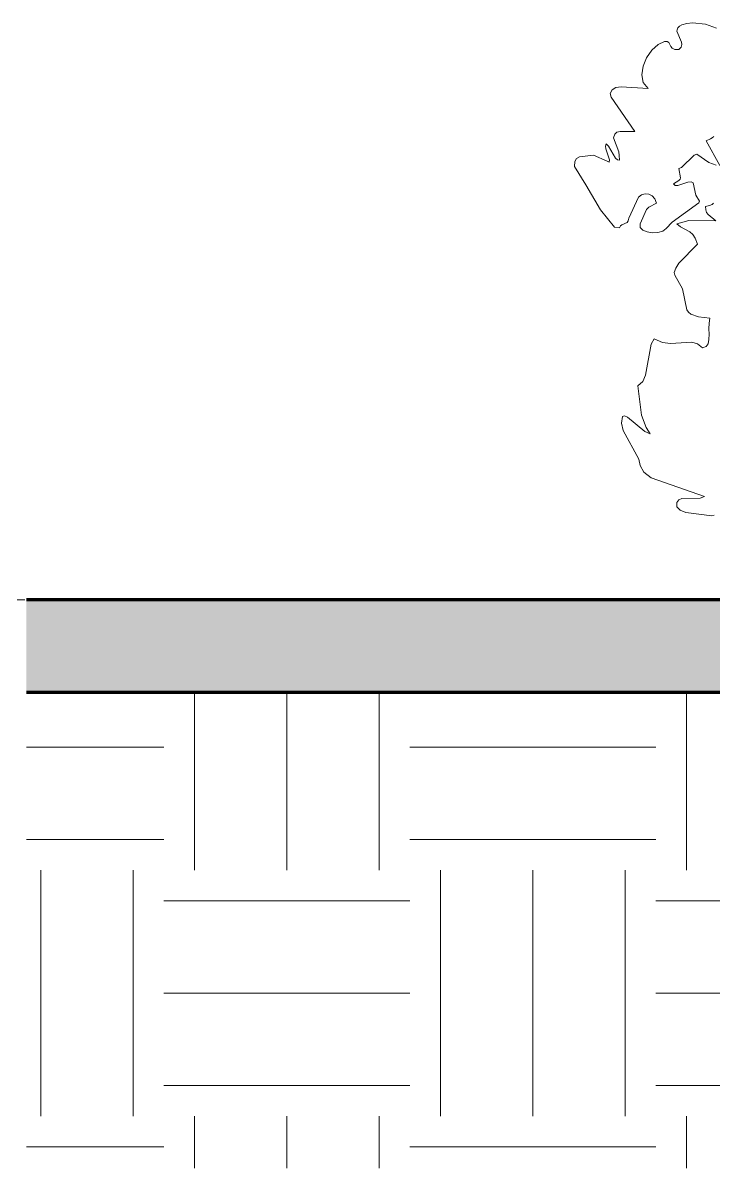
# Model space of a CAD drawing. Header units: inches. Extents: x 1275 to 2881, y -101 to 461.
# Drawn here: x 1339.5 to 1384.4, y -37 to 37.5 of the extents above; entities that cross this region are included whole.
import ezdxf

# ---------------------------------------------------------------- set-up
doc = ezdxf.new("R2010")
doc.units = ezdxf.units.IN
doc.header["$MEASUREMENT"] = 0
doc.linetypes.add('Grid Line 1_2_', pattern=[0.875, 0.5, -0.125, 0.125, -0.125])
for name, color, linetype, lineweight in [('0-1', 7, 'Continuous', 5), ('A-DETL-GENF-1', 7, 'Continuous', 9), ('A-FLOR-LEVL-1', 51, 'Grid Line 1_2_', 9), ('C-BLDG-PADS', 91, 'Continuous', 80), ('C-TOPO', 7, 'Continuous', 9), ('C-TOPO-1', 7, 'Continuous', 60)]:
    doc.layers.add(name, color=color, linetype=linetype, lineweight=lineweight)

# ---------------------------------------------------------------- blocks, each defined once
blk = doc.blocks.new('Oakfire_2_Amenities_rvt-1-BUILDING SECTION - EAST_WEST _ PREP KITCHEN - LOOKING SOUTH')
at = {"layer": 'A-FLOR-LEVL-1'}
blk.add_line((1275.24, 0), (2864.588, 0), dxfattribs=at)
blk = doc.blocks.new('Oakfire_2_Kitchen_rvt-1-BUILDING SECTION - EAST_WEST _ PREP KITCHEN - LOOKING SOUTH')
at = {"layer": 'A-FLOR-LEVL-1'}
blk.add_line((1275.24, 0), (2864.588, 0), dxfattribs=at)
blk = doc.blocks.new('magnolia 26756 - magnolia 26756-V10-BUILDING SECTION - EAST_WEST _ PREP KITCHEN - LOOKING SOUTH')
at = {"layer": 'A-DETL-GENF-1'}
for p, q in [((1382.199, 37.325), (1382.094, 37.215)), ((1382.348, 37.411), (1382.199, 37.325)), ((1382.668, 37.502), (1382.348, 37.411)), ((1383.054, 37.534), (1382.668, 37.502)), ((1383.891, 37.445), (1383.054, 37.534)), ((1384.603, 37.183), (1383.891, 37.445)), ((1382.038, 37.078), (1382.032, 37)), ((1382.032, 37), (1382.319, 36.288)), ((1382.059, 37.15), (1382.038, 37.078)), ((1382.094, 37.215), (1382.059, 37.15)), ((1380.401, 35.766), (1380.063, 35.273)), ((1380.803, 36.139), (1380.401, 35.766)), ((1381.232, 36.334), (1380.803, 36.139)), ((1381.404, 36.325), (1381.232, 36.334)), ((1381.505, 36.25), (1381.404, 36.325)), ((1381.633, 36.004), (1381.505, 36.25)), ((1381.73, 35.887), (1381.633, 36.004)), ((1381.896, 35.811), (1381.73, 35.887)), ((1382.165, 35.8), (1381.896, 35.811)), ((1382.299, 35.957), (1382.165, 35.8)), ((1382.342, 36.12), (1382.299, 35.957)), ((1382.319, 36.288), (1382.342, 36.12)), ((1380.063, 35.273), (1379.832, 34.718)), ((1379.832, 34.718), (1379.745, 34.16)), ((1379.745, 34.16), (1379.843, 33.657)), ((1379.843, 33.657), (1380.165, 33.267)), ((1377.81, 33.189), (1377.699, 32.934)), ((1377.699, 32.934), (1377.751, 32.706)), ((1378.058, 33.324), (1377.81, 33.189)), ((1378.408, 33.37), (1378.058, 33.324)), ((1380.165, 33.267), (1378.408, 33.37)), ((1377.751, 32.706), (1379.299, 30.467)), ((1377.985, 30.298), (1377.899, 30.067)), ((1377.899, 30.067), (1378.248, 29.149)), ((1378.134, 30.422), (1377.985, 30.298)), ((1378.331, 30.47), (1378.134, 30.422)), ((1379.299, 30.467), (1378.331, 30.47)), ((1383.932, 29.867), (1384.215, 29.983)), ((1384.832, 28.267), (1383.932, 29.867)), ((1384.215, 29.983), (1384.328, 30.06)), ((1384.328, 30.06), (1384.435, 30.141)), ((1377.432, 29.667), (1377.381, 29.506)), ((1377.381, 29.506), (1377.4, 29.333)), ((1377.4, 29.333), (1377.655, 28.623)), ((1377.576, 29.506), (1377.432, 29.667)), ((1378.037, 28.726), (1377.576, 29.506)), ((1378.248, 29.149), (1378.285, 28.914)), ((1375.385, 28.516), (1375.366, 28.201)), ((1375.504, 28.717), (1375.385, 28.516)), ((1375.694, 28.831), (1375.504, 28.717)), ((1376.599, 28.934), (1375.694, 28.831)), ((1377.505, 28.551), (1376.599, 28.934)), ((1377.632, 28.467), (1377.505, 28.551)), ((1377.655, 28.623), (1377.632, 28.467)), ((1378.16, 28.621), (1378.037, 28.726)), ((1378.299, 28.601), (1378.16, 28.621)), ((1378.285, 28.914), (1378.299, 28.601)), ((1382.335, 28.131), (1383.162, 28.937)), ((1383.162, 28.937), (1383.332, 29.001)), ((1383.332, 29.001), (1384.113, 28.45)), ((1384.113, 28.45), (1384.587, 28.285)), ((1375.366, 28.201), (1376.1, 27.005)), ((1382.165, 28.067), (1382.335, 28.131)), ((1382.257, 27.446), (1382.165, 28.067)), ((1376.1, 27.005), (1377.064, 25.367)), ((1381.799, 27.068), (1382.166, 27.285)), ((1381.912, 26.959), (1381.799, 27.068)), ((1382.086, 26.954), (1381.912, 26.959)), ((1382.75, 27.178), (1382.086, 26.954)), ((1382.166, 27.285), (1382.238, 27.359)), ((1382.238, 27.359), (1382.257, 27.446)), ((1382.948, 27.201), (1382.75, 27.178)), ((1383.098, 27.134), (1382.948, 27.201)), ((1383.272, 26.328), (1383.098, 27.134)), ((1378.899, 24.834), (1379.522, 26.189)), ((1379.522, 26.189), (1379.732, 26.348)), ((1379.732, 26.348), (1379.97, 26.414)), ((1379.97, 26.414), (1380.211, 26.39)), ((1380.211, 26.39), (1380.43, 26.278)), ((1380.43, 26.278), (1380.601, 26.08)), ((1380.601, 26.08), (1380.699, 25.801)), ((1383.498, 25.934), (1383.272, 26.328)), ((1377.064, 25.367), (1377.964, 24.256)), ((1380.05, 25.392), (1379.632, 24.468)), ((1380.21, 25.543), (1380.05, 25.392)), ((1380.699, 25.801), (1380.21, 25.543)), ((1381.725, 24.571), (1383.457, 25.831)), ((1383.457, 25.831), (1383.498, 25.934)), ((1384.161, 25.653), (1383.898, 25.601)), ((1383.898, 25.601), (1383.902, 25.372)), ((1383.902, 25.372), (1383.961, 25.197)), ((1384.322, 25.724), (1384.161, 25.653)), ((1384.419, 25.813), (1384.322, 25.724)), ((1378.786, 24.561), (1378.864, 24.667)), ((1378.864, 24.667), (1378.899, 24.834)), ((1382.806, 24.673), (1382.032, 24.468)), ((1384.565, 24.668), (1382.806, 24.673)), ((1383.961, 25.197), (1384.061, 25.062)), ((1384.061, 25.062), (1384.565, 24.668)), ((1377.964, 24.256), (1378.299, 24.201)), ((1378.299, 24.201), (1378.359, 24.323)), ((1378.359, 24.323), (1378.453, 24.398)), ((1378.453, 24.398), (1378.786, 24.561)), ((1379.632, 24.468), (1379.641, 24.236)), ((1379.641, 24.236), (1379.811, 24.057)), ((1379.811, 24.057), (1380.093, 23.937)), ((1380.093, 23.937), (1380.437, 23.881)), ((1380.437, 23.881), (1380.793, 23.895)), ((1380.793, 23.895), (1381.111, 23.984)), ((1381.111, 23.984), (1381.34, 24.154)), ((1381.34, 24.154), (1381.725, 24.571)), ((1382.032, 24.468), (1382.261, 24.265)), ((1382.261, 24.265), (1382.88, 23.933)), ((1382.88, 23.933), (1383.058, 23.774)), ((1383.365, 23.134), (1382.163, 21.896)), ((1383.058, 23.774), (1383.22, 23.522)), ((1383.22, 23.522), (1383.365, 23.134)), ((1382.163, 21.896), (1381.951, 21.57)), ((1381.951, 21.57), (1381.85, 21.305)), ((1381.85, 21.305), (1381.899, 21.134)), ((1381.899, 21.134), (1382.404, 20.246)), ((1382.404, 20.246), (1382.681, 18.872)), ((1382.681, 18.872), (1382.786, 18.713)), ((1382.786, 18.713), (1382.947, 18.586)), ((1382.947, 18.586), (1383.44, 18.417)), ((1383.44, 18.417), (1384.165, 18.335)), ((1384.119, 18.005), (1384.115, 17.643)), ((1384.165, 18.335), (1384.119, 18.005)), ((1384.115, 17.643), (1384.124, 17.28)), ((1384.124, 17.28), (1384.115, 16.944)), ((1380.361, 16.63), (1379.997, 14.618)), ((1380.549, 16.985), (1380.361, 16.63)), ((1381.084, 16.75), (1380.549, 16.985)), ((1381.606, 16.676), (1381.084, 16.75)), ((1383.002, 16.759), (1381.606, 16.676)), ((1383.38, 16.666), (1383.002, 16.759)), ((1383.698, 16.401), (1383.38, 16.666)), ((1383.932, 16.475), (1383.698, 16.401)), ((1384.061, 16.666), (1383.932, 16.475)), ((1384.115, 16.944), (1384.061, 16.666)), ((1379.807, 14.206), (1379.499, 13.927)), ((1379.997, 14.618), (1379.807, 14.206)), ((1379.499, 13.927), (1379.72, 12.009)), ((1378.499, 11.935), (1378.425, 11.491)), ((1378.627, 11.984), (1378.499, 11.935)), ((1378.808, 11.888), (1378.627, 11.984)), ((1379.72, 12.009), (1380.025, 11.219)), ((1378.425, 11.491), (1378.538, 11.024)), ((1379.942, 10.952), (1378.808, 11.888)), ((1380.025, 11.219), (1380.299, 10.802)), ((1378.538, 11.024), (1379.561, 9.151)), ((1380.299, 10.802), (1379.942, 10.952)), ((1379.561, 9.151), (1379.632, 8.735)), ((1379.632, 8.735), (1379.871, 8.304)), ((1379.871, 8.304), (1380.365, 7.93)), ((1380.365, 7.93), (1383.832, 6.735)), ((1383.832, 6.735), (1383.535, 6.617)), ((1382.155, 6.515), (1382.032, 6.335)), ((1382.032, 6.335), (1382.034, 6.048)), ((1382.034, 6.048), (1382.247, 5.836)), ((1382.354, 6.593), (1382.155, 6.515)), ((1383.535, 6.617), (1382.354, 6.593)), ((1382.247, 5.836), (1382.608, 5.686)), ((1382.608, 5.686), (1384.298, 5.469)), ((1384.298, 5.469), (1384.445, 5.505))]:
    blk.add_line(p, q, dxfattribs=at)

msp = doc.modelspace()

# ---------------------------------------------------------------- hatches: boundary and pattern name
at = {"layer": 'C-BLDG-PADS'}
h = msp.add_hatch(dxfattribs=at)
h.set_pattern_fill('FP_6', color=256, style=0, pattern_type=2)
h.set_pattern_definition([(50, (1972.647, 112.405), (18.36206, -1.60683), [1.92, -21.12]), (355, (1972.647, 112.405), (-3.55226, 19.25587), [1.536, -16.896]), (100.451, (1974.177, 112.271), (14.8102, 17.6493), [1.632, -17.949]), (46.184, (1972.647, 117.525), (27.32125, -4.2376), [2.88, -31.68]), (96.636, (1974.924, 117.172), (23.9275, 24.9372), [2.448, -26.924]), (351.184, (1972.647, 117.525), (23.9276, 24.9374), [2.304, -25.344]), (21, (1975.207, 116.245), (15.2808, -10.30746), [1.92, -21.12]), (326, (1975.207, 116.245), (6.22856, 18.56374), [1.536, -16.896]), (71.451, (1976.48, 115.386), (21.50985, 8.2563), [1.632, -17.949]), (37.5, (1972.647, 112.405), (0.311095, 8.522537), [0.845, -15.846, 0.845, -16.307, -16.96]), (37.5, (1972.647, 112.405), (0.311095, 8.522537), [-33.843, 0.845, -16.115]), (7.5, (1972.647, 112.405), (6.73464, 10.09743), [0.845, -8.934, 0.845, -15.462, -6.464]), (7.5, (1972.647, 112.405), (6.73464, 10.09743), [-26.086, 0.845, -5.619]), (327.5, (1966.938, 112.405), (13.66611, -0.577186), [0.845, -5.555, 0.845, -19.123, -26.496]), (327.5, (1966.938, 112.405), (13.66611, -0.577186), [-26.368, 0.845, -25.651]), (317.5, (1964.378, 112.405), (14.92985, 2.56286), [0.845, -7.475, 0.845, -12.416, -18.816]), (317.5, (1964.378, 112.405), (14.92985, 2.56286), [-21.581, 0.845, -17.971])])
h.paths.add_polyline_path([(2617.564, -6), (2653.407, -6), (2653.407, 0), (2597.407, 0), (2597.407, -6), (2606.307, -6)], flags=0)
h.paths.add_polyline_path([(1387.034, -6), (1398.919, -6), (1398.919, 0), (1339.723, 0), (1339.723, -6), (1385.361, -6)], flags=0)
at = {"layer": 'C-TOPO'}
h = msp.add_hatch(dxfattribs=at)
h.set_pattern_fill('FP_5', color=256, style=0, pattern_type=2)
h.set_pattern_definition([(0, (1972.647, 112.405), (16, 16), [16, -16]), (0, (1972.647, 118.405), (16, 16), [16, -16]), (0, (1972.647, 124.405), (16, 16), [16, -16]), (90, (1974.647, 126.405), (-16, 16), [16, -16]), (90, (1980.647, 126.405), (-16, 16), [16, -16]), (90, (1986.647, 126.405), (-16, 16), [16, -16])])
h.paths.add_polyline_path([(1383.581, -36.962), (1398.835, -36.962), (1398.835, -6.006), (1339.723, -6.006), (1339.723, -36.962), (1377.894, -36.962)], flags=0)

# ---------------------------------------------------------------- linework, layer by layer
at = {"layer": 'A-FLOR-LEVL-1'}
msp.add_line((1275.24, 0), (2864.588, 0), dxfattribs=at)
at = {"layer": 'C-BLDG-PADS'}
for p, q in [((1398.919, 0), (1339.723, 0)), ((1339.723, -6), (1398.919, -6))]:
    msp.add_line(p, q, dxfattribs=at)
at = {"layer": 'C-TOPO'}
for p, q in [((1342.81, -6.006), (1339.723, -6.006)), ((1342.81, -6.006), (1377.894, -6.006)), ((1377.894, -6.006), (1398.835, -6.006))]:
    msp.add_line(p, q, dxfattribs=at)
at = {"layer": 'C-TOPO-1'}
for p, q in [((1339.723, -6.006), (1342.81, -6.006)), ((1342.81, -6.006), (1377.894, -6.006)), ((1377.894, -6.006), (1398.835, -6.006))]:
    msp.add_line(p, q, dxfattribs=at)

# ---------------------------------------------------------------- block references
at = {"layer": '0-1'}
for name in ['Oakfire_2_Amenities_rvt-1-BUILDING SECTION - EAST_WEST _ PREP KITCHEN - LOOKING SOUTH', 'Oakfire_2_Kitchen_rvt-1-BUILDING SECTION - EAST_WEST _ PREP KITCHEN - LOOKING SOUTH']:
    msp.add_blockref(name, (0, 0), dxfattribs=at)
at = {"layer": 'A-DETL-GENF-1'}
msp.add_blockref('magnolia 26756 - magnolia 26756-V10-BUILDING SECTION - EAST_WEST _ PREP KITCHEN - LOOKING SOUTH', (0, 0), dxfattribs=at)

doc.saveas('drawing.dxf')
